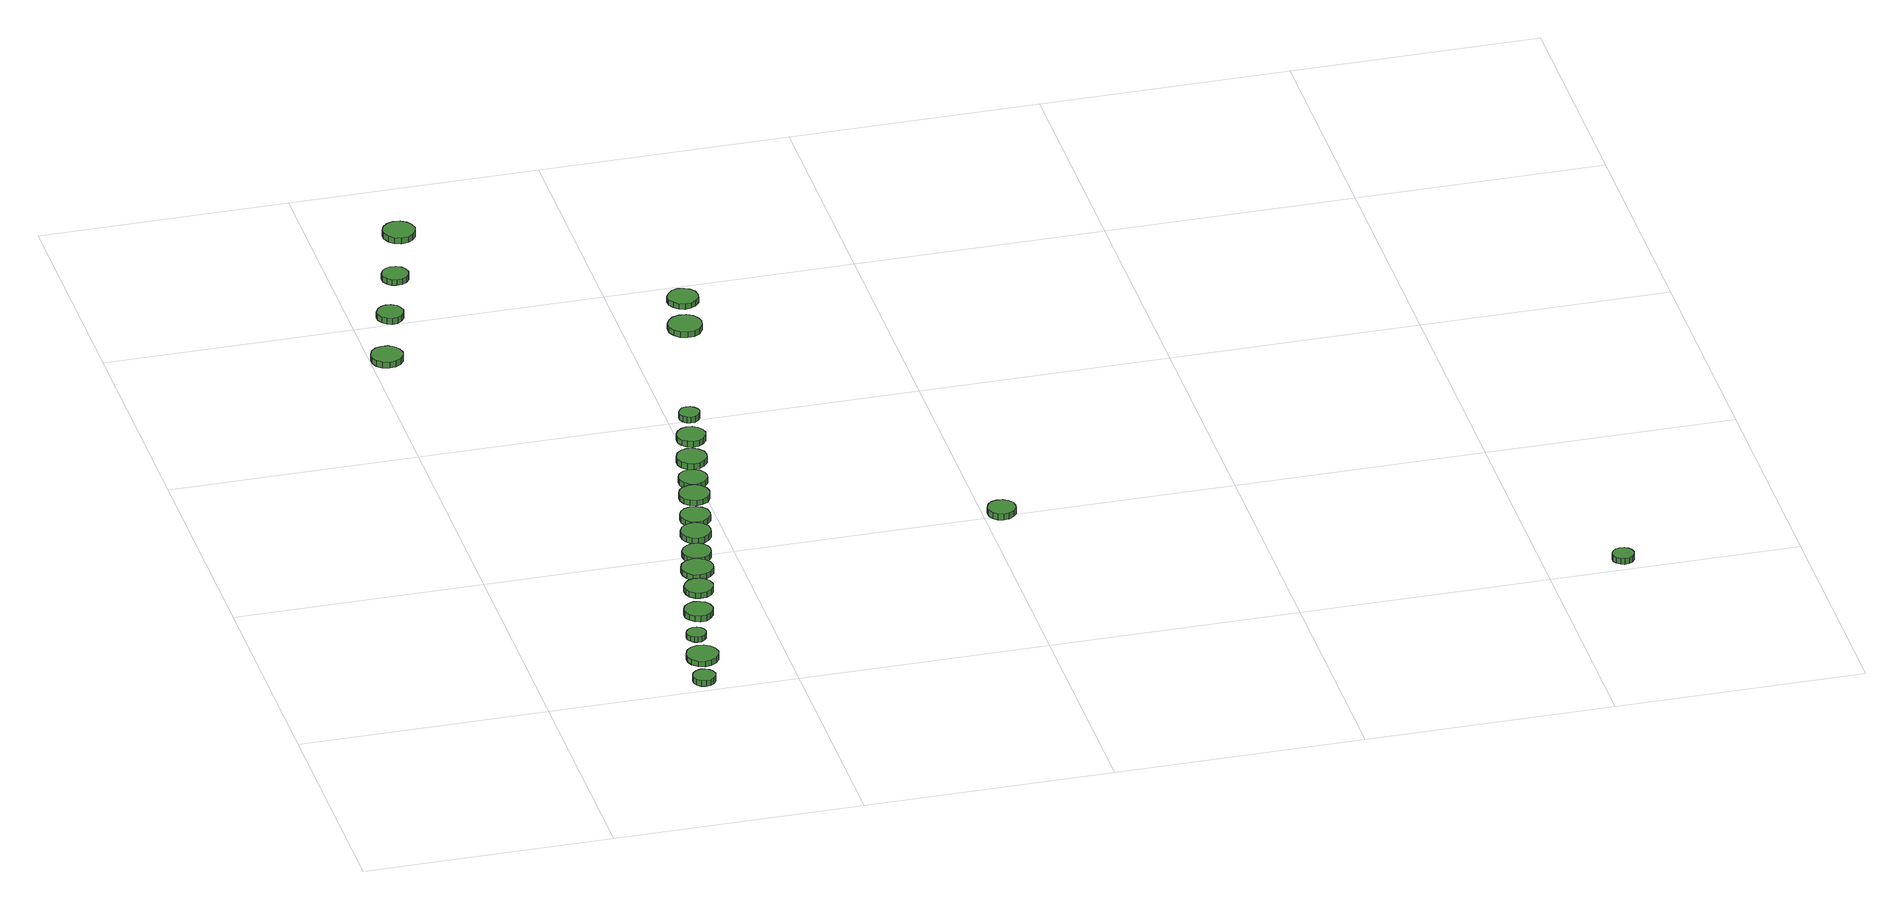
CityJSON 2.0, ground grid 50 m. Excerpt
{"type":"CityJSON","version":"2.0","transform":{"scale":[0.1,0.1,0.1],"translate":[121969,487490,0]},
"CityObjects":{
"tree1":{"type":"SolitaryVegetationObject","attributes":{"function":"something"},"geometry":[{"type":"MultiSurface","lod":"1","boundaries":[[[0,1,2,3,4,5,6,7,8,9,10,11,12,13,14]],[[15,16,17,18,19,20,21,22,23,24,25,26,27,28,29]],[[0,29,28,1]],[[1,28,27,2]],[[2,27,26,3]],[[3,26,25,4]],[[4,25,24,5]],[[5,24,23,6]],[[6,23,22,7]],[[7,22,21,8]],[[8,21,20,9]],[[9,20,19,10]],[[10,19,18,11]],[[11,18,17,12]],[[12,17,16,13]],[[13,16,15,14]],[[14,15,29,0]]]}]},
"tree2":{"type":"SolitaryVegetationObject","attributes":{"function":"something"},"geometry":[{"type":"MultiSurface","lod":"1","boundaries":[[[30,31,32,33,34,35,36,37,38,39,40,41,42,43,44]],[[45,46,47,48,49,50,51,52,53,54,55,56,57,58,59]],[[30,59,58,31]],[[31,58,57,32]],[[32,57,56,33]],[[33,56,55,34]],[[34,55,54,35]],[[35,54,53,36]],[[36,53,52,37]],[[37,52,51,38]],[[38,51,50,39]],[[39,50,49,40]],[[40,49,48,41]],[[41,48,47,42]],[[42,47,46,43]],[[43,46,45,44]],[[44,45,59,30]]]}]},
"tree3":{"type":"SolitaryVegetationObject","attributes":{"function":"something"},"geometry":[{"type":"MultiSurface","lod":"1","boundaries":[[[60,61,62,63,64,65,66,67,68,69,70,71,72,73,74]],[[75,76,77,78,79,80,81,82,83,84,85,86,87,88,89]],[[60,89,88,61]],[[61,88,87,62]],[[62,87,86,63]],[[63,86,85,64]],[[64,85,84,65]],[[65,84,83,66]],[[66,83,82,67]],[[67,82,81,68]],[[68,81,80,69]],[[69,80,79,70]],[[70,79,78,71]],[[71,78,77,72]],[[72,77,76,73]],[[73,76,75,74]],[[74,75,89,60]]]}]},
"tree4":{"type":"SolitaryVegetationObject","attributes":{"function":"something"},"geometry":[{"type":"MultiSurface","lod":"1","boundaries":[[[90,91,92,93,94,95,96,97,98,99,100,101,102,103,104]],[[105,106,107,108,109,110,111,112,113,114,115,116,117,118,119]],[[90,119,118,91]],[[91,118,117,92]],[[92,117,116,93]],[[93,116,115,94]],[[94,115,114,95]],[[95,114,113,96]],[[96,113,112,97]],[[97,112,111,98]],[[98,111,110,99]],[[99,110,109,100]],[[100,109,108,101]],[[101,108,107,102]],[[102,107,106,103]],[[103,106,105,104]],[[104,105,119,90]]]}]},
"tree5":{"type":"SolitaryVegetationObject","attributes":{"function":"something"},"geometry":[{"type":"MultiSurface","lod":"1","boundaries":[[[120,121,122,123,124,125,126,127,128,129,130,131,132,133,134]],[[135,136,137,138,139,140,141,142,143,144,145,146,147,148,149]],[[120,149,148,121]],[[121,148,147,122]],[[122,147,146,123]],[[123,146,145,124]],[[124,145,144,125]],[[125,144,143,126]],[[126,143,142,127]],[[127,142,141,128]],[[128,141,140,129]],[[129,140,139,130]],[[130,139,138,131]],[[131,138,137,132]],[[132,137,136,133]],[[133,136,135,134]],[[134,135,149,120]]]}]},
"tree6":{"type":"SolitaryVegetationObject","attributes":{"function":"something"},"geometry":[{"type":"MultiSurface","lod":"1","boundaries":[[[150,151,152,153,154,155,156,157,158,159,160,161,162,163,164]],[[165,166,167,168,169,170,171,172,173,174,175,176,177,178,179]],[[150,179,178,151]],[[151,178,177,152]],[[152,177,176,153]],[[153,176,175,154]],[[154,175,174,155]],[[155,174,173,156]],[[156,173,172,157]],[[157,172,171,158]],[[158,171,170,159]],[[159,170,169,160]],[[160,169,168,161]],[[161,168,167,162]],[[162,167,166,163]],[[163,166,165,164]],[[164,165,179,150]]]}]},
"tree7":{"type":"SolitaryVegetationObject","attributes":{"function":"something"},"geometry":[{"type":"MultiSurface","lod":"1","boundaries":[[[180,181,182,183,184,185,186,187,188,189,190,191,192,193,194]],[[195,196,197,198,199,200,201,202,203,204,205,206,207,208,209]],[[180,209,208,181]],[[181,208,207,182]],[[182,207,206,183]],[[183,206,205,184]],[[184,205,204,185]],[[185,204,203,186]],[[186,203,202,187]],[[187,202,201,188]],[[188,201,200,189]],[[189,200,199,190]],[[190,199,198,191]],[[191,198,197,192]],[[192,197,196,193]],[[193,196,195,194]],[[194,195,209,180]]]}]},
"tree8":{"type":"SolitaryVegetationObject","attributes":{"function":"something"},"geometry":[{"type":"MultiSurface","lod":"1","boundaries":[[[210,211,212,213,214,215,216,217,218,219,220,221,222,223,224]],[[225,226,227,228,229,230,231,232,233,234,235,236,237,238,239]],[[210,239,238,211]],[[211,238,237,212]],[[212,237,236,213]],[[213,236,235,214]],[[214,235,234,215]],[[215,234,233,216]],[[216,233,232,217]],[[217,232,231,218]],[[218,231,230,219]],[[219,230,229,220]],[[220,229,228,221]],[[221,228,227,222]],[[222,227,226,223]],[[223,226,225,224]],[[224,225,239,210]]]}]},
"tree9":{"type":"SolitaryVegetationObject","attributes":{"function":"something"},"geometry":[{"type":"MultiSurface","lod":"1","boundaries":[[[240,241,242,243,244,245,246,247,248,249,250,251,252,253,254]],[[255,256,257,258,259,260,261,262,263,264,265,266,267,268,269]],[[240,269,268,241]],[[241,268,267,242]],[[242,267,266,243]],[[243,266,265,244]],[[244,265,264,245]],[[245,264,263,246]],[[246,263,262,247]],[[247,262,261,248]],[[248,261,260,249]],[[249,260,259,250]],[[250,259,258,251]],[[251,258,257,252]],[[252,257,256,253]],[[253,256,255,254]],[[254,255,269,240]]]}]},
"tree10":{"type":"SolitaryVegetationObject","attributes":{"function":"something"},"geometry":[{"type":"MultiSurface","lod":"1","boundaries":[[[270,271,272,273,274,275,276,277,278,279,280,281,282,283,284]],[[285,286,287,288,289,290,291,292,293,294,295,296,297,298,299]],[[270,299,298,271]],[[271,298,297,272]],[[272,297,296,273]],[[273,296,295,274]],[[274,295,294,275]],[[275,294,293,276]],[[276,293,292,277]],[[277,292,291,278]],[[278,291,290,279]],[[279,290,289,280]],[[280,289,288,281]],[[281,288,287,282]],[[282,287,286,283]],[[283,286,285,284]],[[284,285,299,270]]]}]},
"tree11":{"type":"SolitaryVegetationObject","attributes":{"function":"something"},"geometry":[{"type":"MultiSurface","lod":"1","boundaries":[[[300,301,302,303,304,305,306,307,308,309,310,311,312,313,314]],[[315,316,317,318,319,320,321,322,323,324,325,326,327,328,329]],[[300,329,328,301]],[[301,328,327,302]],[[302,327,326,303]],[[303,326,325,304]],[[304,325,324,305]],[[305,324,323,306]],[[306,323,322,307]],[[307,322,321,308]],[[308,321,320,309]],[[309,320,319,310]],[[310,319,318,311]],[[311,318,317,312]],[[312,317,316,313]],[[313,316,315,314]],[[314,315,329,300]]]}]},
"tree12":{"type":"SolitaryVegetationObject","attributes":{"function":"something"},"geometry":[{"type":"MultiSurface","lod":"1","boundaries":[[[330,331,332,333,334,335,336,337,338,339,340,341,342,343,344]],[[345,346,347,348,349,350,351,352,353,354,355,356,357,358,359]],[[330,359,358,331]],[[331,358,357,332]],[[332,357,356,333]],[[333,356,355,334]],[[334,355,354,335]],[[335,354,353,336]],[[336,353,352,337]],[[337,352,351,338]],[[338,351,350,339]],[[339,350,349,340]],[[340,349,348,341]],[[341,348,347,342]],[[342,347,346,343]],[[343,346,345,344]],[[344,345,359,330]]]}]},
"tree13":{"type":"SolitaryVegetationObject","attributes":{"function":"something"},"geometry":[{"type":"MultiSurface","lod":"1","boundaries":[[[360,361,362,363,364,365,366,367,368,369,370,371,372,373,374]],[[375,376,377,378,379,380,381,382,383,384,385,386,387,388,389]],[[360,389,388,361]],[[361,388,387,362]],[[362,387,386,363]],[[363,386,385,364]],[[364,385,384,365]],[[365,384,383,366]],[[366,383,382,367]],[[367,382,381,368]],[[368,381,380,369]],[[369,380,379,370]],[[370,379,378,371]],[[371,378,377,372]],[[372,377,376,373]],[[373,376,375,374]],[[374,375,389,360]]]}]},
"tree14":{"type":"SolitaryVegetationObject","attributes":{"function":"something"},"geometry":[{"type":"MultiSurface","lod":"1","boundaries":[[[390,391,392,393,394,395,396,397,398,399,400,401,402,403,404]],[[405,406,407,408,409,410,411,412,413,414,415,416,417,418,419]],[[390,419,418,391]],[[391,418,417,392]],[[392,417,416,393]],[[393,416,415,394]],[[394,415,414,395]],[[395,414,413,396]],[[396,413,412,397]],[[397,412,411,398]],[[398,411,410,399]],[[399,410,409,400]],[[400,409,408,401]],[[401,408,407,402]],[[402,407,406,403]],[[403,406,405,404]],[[404,405,419,390]]]}]},
"tree15":{"type":"SolitaryVegetationObject","attributes":{"function":"something"},"geometry":[{"type":"MultiSurface","lod":"1","boundaries":[[[420,421,422,423,424,425,426,427,428,429,430,431,432,433,434]],[[435,436,437,438,439,440,441,442,443,444,445,446,447,448,449]],[[420,449,448,421]],[[421,448,447,422]],[[422,447,446,423]],[[423,446,445,424]],[[424,445,444,425]],[[425,444,443,426]],[[426,443,442,427]],[[427,442,441,428]],[[428,441,440,429]],[[429,440,439,430]],[[430,439,438,431]],[[431,438,437,432]],[[432,437,436,433]],[[433,436,435,434]],[[434,435,449,420]]]}]},
"tree16":{"type":"SolitaryVegetationObject","attributes":{"function":"something"},"geometry":[{"type":"MultiSurface","lod":"1","boundaries":[[[450,451,452,453,454,455,456,457,458,459,460,461,462,463,464]],[[465,466,467,468,469,470,471,472,473,474,475,476,477,478,479]],[[450,479,478,451]],[[451,478,477,452]],[[452,477,476,453]],[[453,476,475,454]],[[454,475,474,455]],[[455,474,473,456]],[[456,473,472,457]],[[457,472,471,458]],[[458,471,470,459]],[[459,470,469,460]],[[460,469,468,461]],[[461,468,467,462]],[[462,467,466,463]],[[463,466,465,464]],[[464,465,479,450]]]}]},
"tree17":{"type":"SolitaryVegetationObject","attributes":{"function":"something"},"geometry":[{"type":"MultiSurface","lod":"1","boundaries":[[[480,481,482,483,484,485,486,487,488,489,490,491,492,493,494]],[[495,496,497,498,499,500,501,502,503,504,505,506,507,508,509]],[[480,509,508,481]],[[481,508,507,482]],[[482,507,506,483]],[[483,506,505,484]],[[484,505,504,485]],[[485,504,503,486]],[[486,503,502,487]],[[487,502,501,488]],[[488,501,500,489]],[[489,500,499,490]],[[490,499,498,491]],[[491,498,497,492]],[[492,497,496,493]],[[493,496,495,494]],[[494,495,509,480]]]}]},
"tree18":{"type":"SolitaryVegetationObject","attributes":{"function":"something"},"geometry":[{"type":"MultiSurface","lod":"1","boundaries":[[[510,511,512,513,514,515,516,517,518,519,520,521,522,523,524]],[[525,526,527,528,529,530,531,532,533,534,535,536,537,538,539]],[[510,539,538,511]],[[511,538,537,512]],[[512,537,536,513]],[[513,536,535,514]],[[514,535,534,515]],[[515,534,533,516]],[[516,533,532,517]],[[517,532,531,518]],[[518,531,530,519]],[[519,530,529,520]],[[520,529,528,521]],[[521,528,527,522]],[[522,527,526,523]],[[523,526,525,524]],[[524,525,539,510]]]}]},
"tree19":{"type":"SolitaryVegetationObject","attributes":{"function":"something"},"geometry":[{"type":"MultiSurface","lod":"1","boundaries":[[[540,541,542,543,544,545,546,547,548,549,550,551,552,553,554]],[[555,556,557,558,559,560,561,562,563,564,565,566,567,568,569]],[[540,569,568,541]],[[541,568,567,542]],[[542,567,566,543]],[[543,566,565,544]],[[544,565,564,545]],[[545,564,563,546]],[[546,563,562,547]],[[547,562,561,548]],[[548,561,560,549]],[[549,560,559,550]],[[550,559,558,551]],[[551,558,557,552]],[[552,557,556,553]],[[553,556,555,554]],[[554,555,569,540]]]}]},
"tree20":{"type":"SolitaryVegetationObject","attributes":{"function":"something"},"geometry":[{"type":"MultiSurface","lod":"1","boundaries":[[[570,571,572,573,574,575,576,577,578,579,580,581,582,583,584]],[[585,586,587,588,589,590,591,592,593,594,595,596,597,598,599]],[[570,599,598,571]],[[571,598,597,572]],[[572,597,596,573]],[[573,596,595,574]],[[574,595,594,575]],[[575,594,593,576]],[[576,593,592,577]],[[577,592,591,578]],[[578,591,590,579]],[[579,590,589,580]],[[580,589,588,581]],[[581,588,587,582]],[[582,587,586,583]],[[583,586,585,584]],[[584,585,599,570]]]}]},
"tree21":{"type":"SolitaryVegetationObject","attributes":{"function":"something"},"geometry":[{"type":"MultiSurface","lod":"1","boundaries":[[[600,601,602,603,604,605,606,607,608,609,610,611,612,613,614]],[[615,616,617,618,619,620,621,622,623,624,625,626,627,628,629]],[[600,629,628,601]],[[601,628,627,602]],[[602,627,626,603]],[[603,626,625,604]],[[604,625,624,605]],[[605,624,623,606]],[[606,623,622,607]],[[607,622,621,608]],[[608,621,620,609]],[[609,620,619,610]],[[610,619,618,611]],[[611,618,617,612]],[[612,617,616,613]],[[613,616,615,614]],[[614,615,629,600]]]}]},
"tree22":{"type":"SolitaryVegetationObject","attributes":{"function":"something"},"geometry":[{"type":"MultiSurface","lod":"1","boundaries":[[[630,631,632,633,634,635,636,637,638,639,640,641,642,643,644]],[[645,646,647,648,649,650,651,652,653,654,655,656,657,658,659]],[[630,659,658,631]],[[631,658,657,632]],[[632,657,656,633]],[[633,656,655,634]],[[634,655,654,635]],[[635,654,653,636]],[[636,653,652,637]],[[637,652,651,638]],[[638,651,650,639]],[[639,650,649,640]],[[640,649,648,641]],[[641,648,647,642]],[[642,647,646,643]],[[643,646,645,644]],[[644,645,659,630]]]}]}
},
"vertices":[
[343,37,15],[341,46,15],[335,53,15],[327,58,15],[318,59,15],[309,56,15],[302,50,15],[298,41,15],[298,32,15],[302,23,15],[309,17,15],[318,14,15],[327,15,15],[335,20,15],[341,27,15],[341,27,2],[335,20,2],[327,15,2],[318,14,2],[309,17,2],[302,23,2],[298,32,2],[298,41,2],[302,50,2],[309,56,2],[318,59,2],[327,58,2],[335,53,2],[341,46,2],[343,37,2],
[370,119,14],[367,132,14],[359,142,14],[348,149,14],[335,150,14],[322,146,14],[312,137,14],[307,125,14],[307,112,14],[312,100,14],[322,91,14],[335,87,14],[348,89,14],[359,95,14],[367,106,14],[367,106,2],[359,95,2],[348,89,2],[335,87,2],[322,91,2],[312,100,2],[307,112,2],[307,125,2],[312,137,2],[322,146,2],[335,150,2],[348,149,2],[359,142,2],[367,132,2],[370,119,2],
[367,201,13],[365,209,13],[360,216,13],[353,220,13],[345,220,13],[338,218,13],[332,213,13],[328,205,13],[328,197,13],[332,190,13],[338,184,13],[345,182,13],[353,182,13],[360,187,13],[365,193,13],[365,193,1],[360,187,1],[353,182,1],[345,182,1],[338,184,1],[332,190,1],[328,197,1],[328,205,1],[332,213,1],[338,218,1],[345,220,1],[353,220,1],[360,216,1],[365,209,1],[367,201,1],
[65,1370,16],[62,1383,16],[54,1394,16],[43,1401,16],[30,1402,16],[17,1398,16],[7,1389,16],[2,1377,16],[2,1364,16],[7,1352,16],[17,1343,16],[30,1339,16],[43,1340,16],[54,1347,16],[62,1357,16],[62,1357,3],[54,1347,3],[43,1340,3],[30,1339,3],[17,1343,3],[7,1352,3],[2,1364,3],[2,1377,3],[7,1389,3],[17,1398,3],[30,1402,3],[43,1401,3],[54,1394,3],[62,1383,3],[65,1370,3],
[402,284,14],[399,296,14],[392,306,14],[382,311,14],[370,313,14],[359,309,14],[350,301,14],[345,290,14],[345,278,14],[350,268,14],[359,260,14],[370,256,14],[382,257,14],[392,263,14],[399,273,14],[399,273,1],[392,263,1],[382,257,1],[370,256,1],[359,260,1],[350,268,1],[345,278,1],[345,290,1],[350,301,1],[359,309,1],[370,313,1],[382,311,1],[392,306,1],[399,296,1],[402,284,1],
[425,371,13],[422,383,13],[415,392,13],[405,398,13],[393,399,13],[382,396,13],[373,388,13],[368,377,13],[368,365,13],[373,354,13],[382,346,13],[393,343,13],[405,344,13],[415,350,13],[422,359,13],[422,359,1],[415,350,1],[405,344,1],[393,343,1],[382,346,1],[373,354,1],[368,365,1],[368,377,1],[373,388,1],[382,396,1],[393,399,1],[405,398,1],[415,392,1],[422,383,1],[425,371,1],
[106,1522,18],[103,1533,18],[97,1542,18],[87,1548,18],[76,1549,18],[66,1545,18],[58,1538,18],[53,1528,18],[53,1517,18],[58,1507,18],[66,1500,18],[76,1496,18],[87,1497,18],[97,1503,18],[103,1512,18],[103,1512,5],[97,1503,5],[87,1497,5],[76,1496,5],[66,1500,5],[58,1507,5],[53,1517,5],[53,1528,5],[58,1538,5],[66,1545,5],[76,1549,5],[87,1548,5],[97,1542,5],[103,1533,5],[106,1522,5],
[443,440,14],[440,453,14],[432,463,14],[421,470,14],[408,471,14],[395,467,14],[385,459,14],[380,446,14],[380,433,14],[385,421,14],[395,412,14],[408,408,14],[421,410,14],[432,416,14],[440,427,14],[440,427,2],[432,416,2],[421,410,2],[408,408,2],[395,412,2],[385,421,2],[380,433,2],[380,446,2],[385,459,2],[395,467,2],[408,471,2],[421,470,2],[432,463,2],[440,453,2],[443,440,2],
[453,498,15],[451,509,15],[444,519,15],[434,525,15],[422,526,15],[411,522,15],[402,514,15],[397,504,15],[397,492,15],[402,481,15],[411,473,15],[422,469,15],[434,470,15],[444,476,15],[451,486,15],[451,486,2],[444,476,2],[434,470,2],[422,469,2],[411,473,2],[402,481,2],[397,492,2],[397,504,2],[402,514,2],[411,522,2],[422,526,2],[434,525,2],[444,519,2],[451,509,2],[453,498,2],
[473,574,14],[471,587,14],[463,597,14],[452,603,14],[440,604,14],[428,600,14],[419,592,14],[414,581,14],[414,568,14],[419,557,14],[428,548,14],[440,544,14],[452,546,14],[463,552,14],[471,562,14],[471,562,1],[463,552,1],[452,546,1],[440,544,1],[428,548,1],[419,557,1],[414,568,1],[414,581,1],[419,592,1],[428,600,1],[440,604,1],[452,603,1],[463,597,1],[471,587,1],[473,574,1],
[151,1658,20],[148,1669,20],[142,1678,20],[132,1683,20],[121,1684,20],[111,1681,20],[103,1674,20],[98,1663,20],[98,1652,20],[103,1642,20],[111,1635,20],[121,1632,20],[132,1633,20],[142,1638,20],[148,1647,20],[148,1647,8],[142,1638,8],[132,1633,8],[121,1632,8],[111,1635,8],[103,1642,8],[98,1652,8],[98,1663,8],[103,1674,8],[111,1681,8],[121,1684,8],[132,1683,8],[142,1678,8],[148,1669,8],[151,1658,8],
[487,634,14],[485,647,14],[477,657,14],[466,663,14],[454,664,14],[442,660,14],[433,652,14],[428,641,14],[428,628,14],[433,617,14],[442,608,14],[454,604,14],[466,606,14],[477,612,14],[485,622,14],[485,622,2],[477,612,2],[466,606,2],[454,604,2],[442,608,2],[433,617,2],[428,628,2],[428,641,2],[433,652,2],[442,660,2],[454,664,2],[466,663,2],[477,657,2],[485,647,2],[487,634,2],
[506,711,16],[503,723,16],[496,733,16],[485,740,16],[472,741,16],[460,737,16],[451,729,16],[446,717,16],[446,705,16],[451,693,16],[460,685,16],[472,681,16],[485,682,16],[496,688,16],[503,699,16],[503,699,4],[496,688,4],[485,682,4],[472,681,4],[460,685,4],[451,693,4],[446,705,4],[446,717,4],[451,729,4],[460,737,4],[472,741,4],[485,740,4],[496,733,4],[503,723,4],[506,711,4],
[204,1812,23],[201,1825,23],[193,1836,23],[182,1843,23],[168,1845,23],[155,1840,23],[145,1831,23],[140,1819,23],[140,1806,23],[145,1793,23],[155,1784,23],[168,1780,23],[182,1781,23],[193,1788,23],[201,1799,23],[201,1799,10],[193,1788,10],[182,1781,10],[168,1780,10],[155,1784,10],[145,1793,10],[140,1806,10],[140,1819,10],[145,1831,10],[155,1840,10],[168,1845,10],[182,1843,10],[193,1836,10],[201,1825,10],[204,1812,10],
[517,770,16],[514,781,16],[507,791,16],[497,797,16],[485,798,16],[474,795,16],[465,787,16],[460,776,16],[460,764,16],[465,753,16],[474,745,16],[485,741,16],[497,743,16],[507,749,16],[514,758,16],[514,758,4],[507,749,4],[497,743,4],[485,741,4],[474,745,4],[465,753,4],[460,764,4],[460,776,4],[465,787,4],[474,795,4],[485,798,4],[497,797,4],[507,791,4],[514,781,4],[517,770,4],
[534,842,19],[532,854,19],[524,864,19],[513,871,19],[501,872,19],[489,868,19],[480,860,19],[475,848,19],[475,836,19],[480,824,19],[489,816,19],[501,812,19],[513,813,19],[524,820,19],[532,830,19],[532,830,6],[524,820,6],[513,813,6],[501,812,6],[489,816,6],[480,824,6],[475,836,6],[475,848,6],[480,860,6],[489,868,6],[501,872,6],[513,871,6],[524,864,6],[532,854,6],[534,842,6],
[552,919,22],[549,930,22],[542,940,22],[532,946,22],[520,947,22],[509,943,22],[500,935,22],[495,925,22],[495,913,22],[500,902,22],[509,894,22],[520,890,22],[532,891,22],[542,897,22],[549,907,22],[549,907,9],[542,897,9],[532,891,9],[520,890,9],[509,894,9],[500,902,9],[495,913,9],[495,925,9],[500,935,9],[509,943,9],[520,947,9],[532,946,9],[542,940,9],[549,930,9],[552,919,9],
[559,991,28],[557,999,28],[552,1006,28],[545,1010,28],[536,1011,28],[528,1009,28],[522,1003,28],[518,995,28],[518,987,28],[522,979,28],[528,973,28],[536,970,28],[545,971,28],[552,976,28],[557,983,28],[557,983,15],[552,976,15],[545,971,15],[536,970,15],[528,973,15],[522,979,15],[518,987,15],[518,995,15],[522,1003,15],[528,1009,15],[536,1011,15],[545,1010,15],[552,1006,15],[557,999,15],[559,991,15],
[648,1318,29],[645,1331,29],[637,1343,29],[625,1350,29],[611,1351,29],[597,1347,29],[587,1337,29],[581,1325,29],[581,1310,29],[587,1298,29],[597,1288,29],[611,1284,29],[625,1285,29],[637,1292,29],[645,1304,29],[645,1304,17],[637,1292,17],[625,1285,17],[611,1284,17],[597,1288,17],[587,1298,17],[581,1310,17],[581,1325,17],[587,1337,17],[597,1347,17],[611,1351,17],[625,1350,17],[637,1343,17],[645,1331,17],[648,1318,17],
[666,1418,30],[664,1430,30],[656,1440,30],[645,1446,30],[633,1448,30],[621,1444,30],[612,1435,30],[606,1424,30],[606,1411,30],[612,1400,30],[621,1391,30],[633,1387,30],[645,1389,30],[656,1395,30],[664,1405,30],[664,1405,18],[656,1395,18],[645,1389,18],[633,1387,18],[621,1391,18],[612,1400,18],[606,1411,18],[606,1424,18],[612,1435,18],[621,1444,18],[633,1448,18],[645,1446,18],[656,1440,18],[664,1430,18],[666,1418,18],
[1060,492,26],[1058,504,26],[1051,513,26],[1041,519,26],[1029,520,26],[1018,517,26],[1010,509,26],[1005,498,26],[1005,487,26],[1010,476,26],[1018,468,26],[1029,465,26],[1041,466,26],[1051,472,26],[1058,481,26],[1058,481,13],[1051,472,13],[1041,466,13],[1029,465,13],[1018,468,13],[1010,476,13],[1005,487,13],[1005,498,13],[1010,509,13],[1018,517,13],[1029,520,13],[1041,519,13],[1051,513,13],[1058,504,13],[1060,492,13],
[2173,22,25],[2171,31,25],[2166,38,25],[2158,42,25],[2149,43,25],[2141,41,25],[2134,35,25],[2130,27,25],[2130,18,25],[2134,10,25],[2141,4,25],[2149,1,25],[2158,2,25],[2166,6,25],[2171,13,25],[2171,13,12],[2166,6,12],[2158,2,12],[2149,1,12],[2141,4,12],[2134,10,12],[2130,18,12],[2130,27,12],[2134,35,12],[2141,41,12],[2149,43,12],[2158,42,12],[2166,38,12],[2171,31,12],[2173,22,12]
]}
